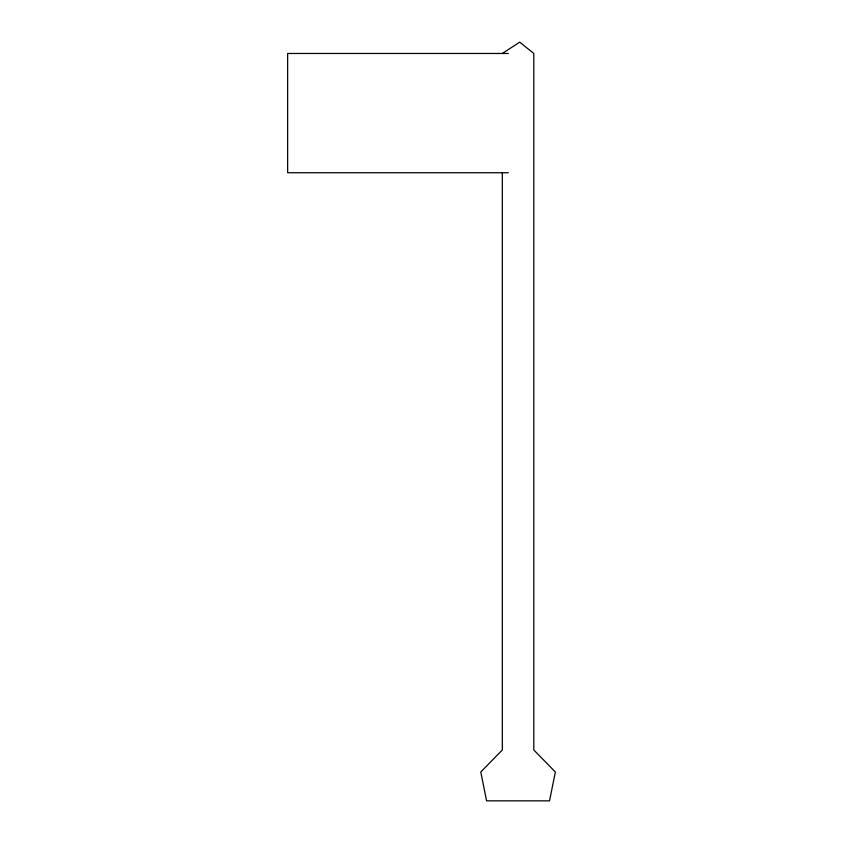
<?xml version="1.0" encoding="UTF-8"?>
<svg xmlns="http://www.w3.org/2000/svg" width="843" height="843" viewBox="0 0 843 843"><rect width="100%" height="100%" fill="white"/><g stroke="black" fill="none" stroke-linecap="round" stroke-linejoin="round"><path stroke-width="1.26" d="M502.323 53.467L519.72 42.15L533.798 53.467L533.798 749.985L555.358 771.998L549.531 800.85L486.59 800.85L480.773 771.998L502.323 749.985L502.323 172.731M508.34 53.467L287.642 53.467L287.642 172.731L508.34 172.731"/></g></svg>
